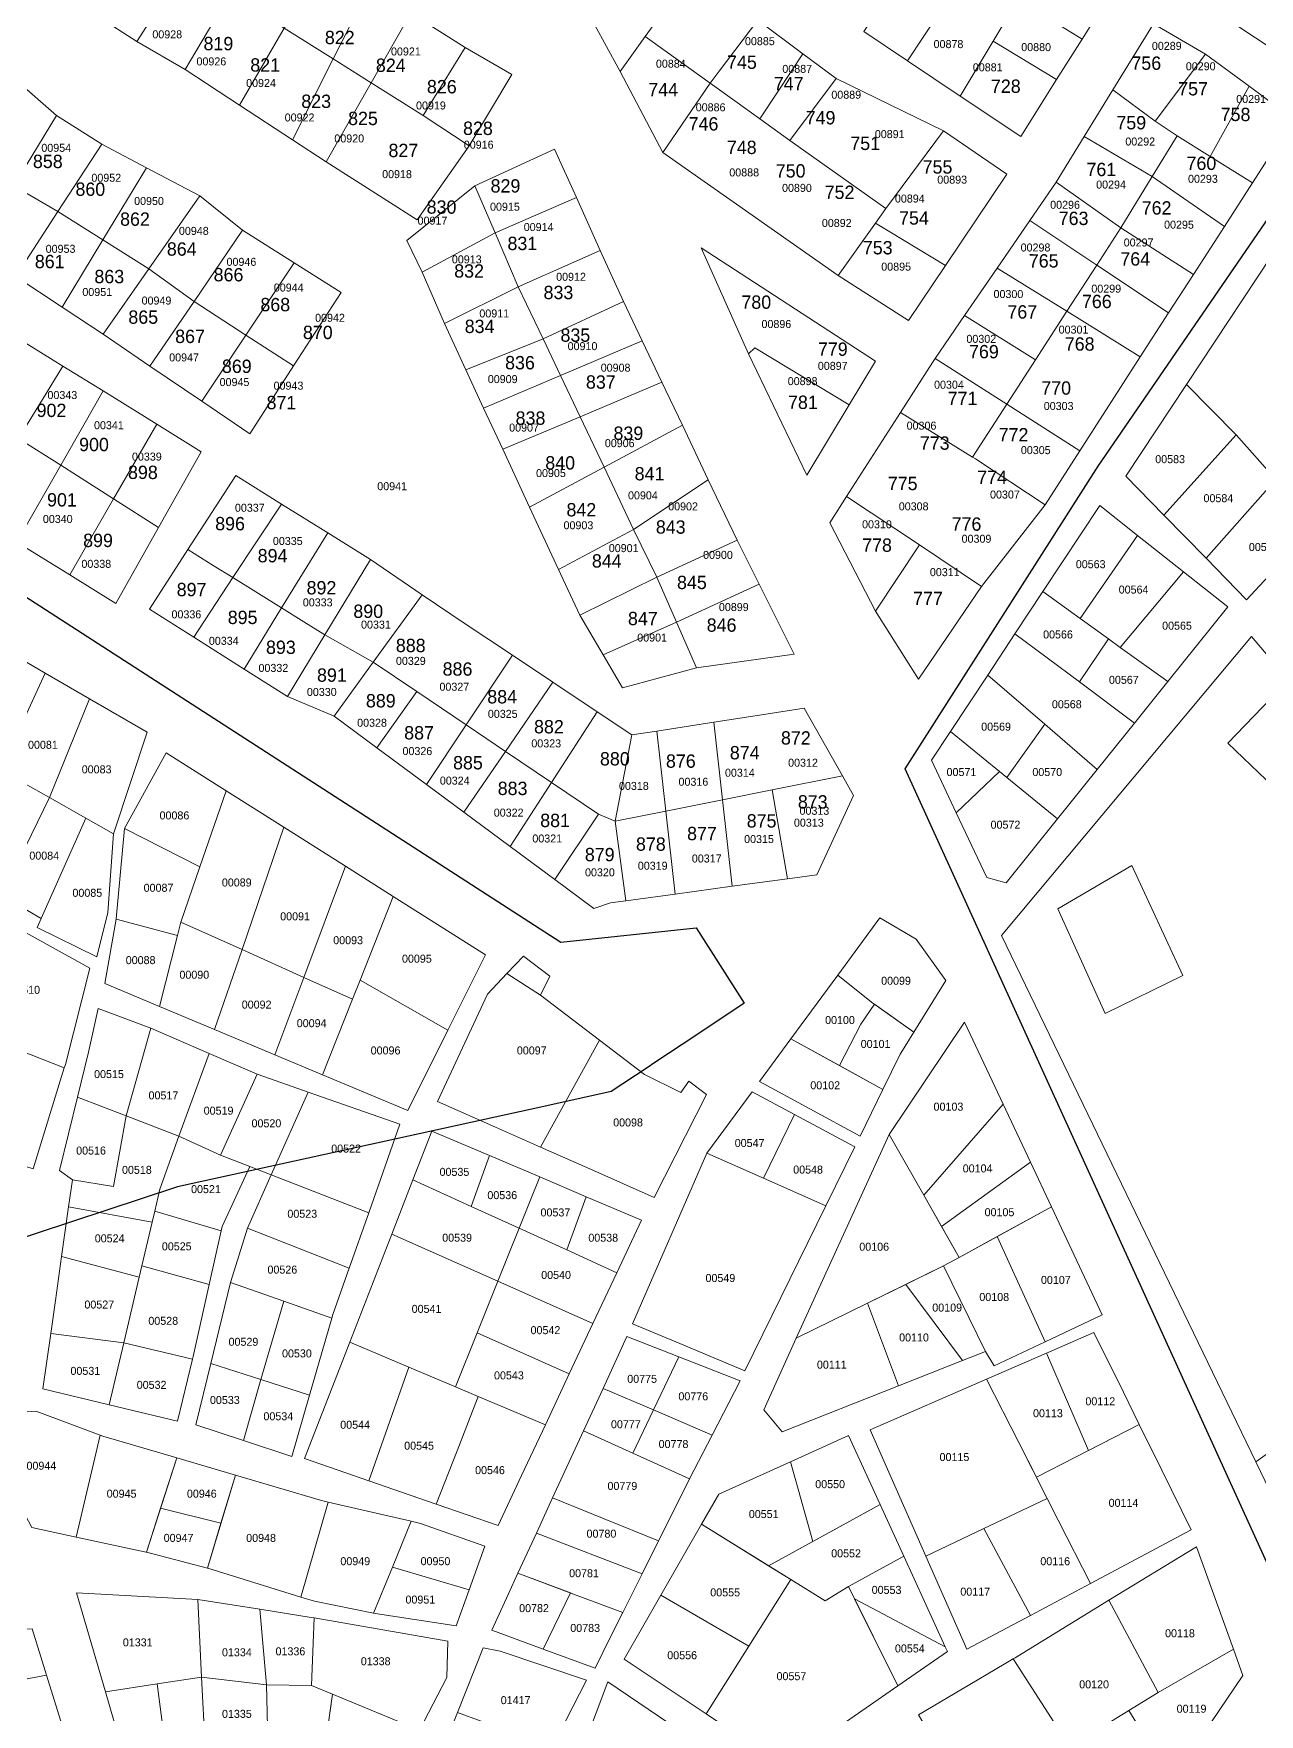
# Model space of a CAD drawing. Header units: metres. Extents: x 245225 to 248406, y 1633796 to 1637634.
# Drawn here: x 245712.9 to 245942.6, y 1635006.4 to 1635321.5 of the extents above; entities that cross this region are included whole.
import ezdxf
from ezdxf.enums import TextEntityAlignment as Align

# ---------------------------------------------------------------- set-up
doc = ezdxf.new("R2010")
doc.units = ezdxf.units.M
doc.header["$MEASUREMENT"] = 0
for name, color, linetype in [('historique_numero_parcelle', 7, 'Continuous'), ('limites_sections', 7, 'Continuous'), ('numero_lot', 7, 'Continuous')]:
    doc.layers.add(name, color=color, linetype=linetype)
doc.layers.add('LIMITES_PARCELLES', color=7, linetype='Continuous', lineweight=0, true_color=0xffffff)
doc.styles.add('Style-FANCY', font='FANCY.shx')
doc.styles.add('Style-WORKING', font='WORKING.shx')

msp = doc.modelspace()

# ---------------------------------------------------------------- linework, layer by layer
at = {"layer": 'limites_parcelles', "flags": 128}
for points in [[(245836.296, 1635333.14), (245827.472, 1635320.931), (245822.816, 1635314.37), (245815.513, 1635327.81), (245825.673, 1635341.04), (245836.296, 1635333.14)], [(245947.965, 1635335.437), (245953.943, 1635331.62), (245945.159, 1635318.497), (245935.211, 1635325.059), (245943.995, 1635337.97), (245947.965, 1635335.437)], [(245848.605, 1635323.986), (245841.352, 1635314.436), (245839.642, 1635312.184), (245831.21, 1635318.244), (245827.472, 1635320.931), (245836.296, 1635333.14), (245848.605, 1635323.986)], [(245894.908, 1635323.844), (245892.663, 1635320.079), (245886.522, 1635309.779), (245876.648, 1635316.385), (245885.787, 1635330.35), (245894.908, 1635323.844)], [(245909.341, 1635320.439), (245904.574, 1635312.872), (245892.663, 1635320.079), (245894.908, 1635323.844), (245897.512, 1635327.79), (245909.341, 1635320.439)], [(245857.045, 1635317.71), (245852.379, 1635310.676), (245848.944, 1635305.498), (245844.26, 1635308.865), (245839.642, 1635312.184), (245841.352, 1635314.436), (245848.605, 1635323.986), (245857.045, 1635317.71)], [(245839.642, 1635312.184), (245830.784, 1635299.227), (245822.816, 1635314.37), (245827.472, 1635320.931), (245831.21, 1635318.244), (245839.642, 1635312.184)], [(245863.244, 1635313.1), (245854.566, 1635301.458), (245848.944, 1635305.498), (245852.379, 1635310.676), (245857.045, 1635317.71), (245863.244, 1635313.1)], [(245940.645, 1635311.616), (245933.355, 1635298.48), (245927.187, 1635302.36), (245923.04, 1635305.056), (245932.459, 1635317.65), (245940.645, 1635311.616)], [(245785.906, 1635306.167), (245794.479, 1635300.452), (245784.742, 1635286.588), (245767.703, 1635297.489), (245776.143, 1635312.286), (245785.906, 1635306.167)], [(245848.944, 1635305.498), (245854.566, 1635301.458), (245872.577, 1635288.707), (245870.627, 1635285.962), (245863.667, 1635276.164), (245830.784, 1635299.227), (245839.642, 1635312.184), (245844.26, 1635308.865), (245848.944, 1635305.498)], [(245922.492, 1635294.706), (245909.722, 1635302.216), (245915.08, 1635310.975), (245923.04, 1635305.056), (245927.187, 1635302.36), (245922.492, 1635294.706)], [(245883.726, 1635278.029), (245870.627, 1635285.962), (245872.577, 1635288.707), (245883.397, 1635303.291), (245895.226, 1635295.163), (245883.726, 1635278.029)], [(245933.355, 1635298.48), (245941.258, 1635293.509), (245936.013, 1635285.368), (245922.492, 1635294.706), (245927.187, 1635302.36), (245933.355, 1635298.48)], [(245814.584, 1635290.775), (245809.874, 1635288.733), (245799.373, 1635284.181), (245795.563, 1635292.965), (245810.486, 1635299.844), (245814.584, 1635290.775)], [(245819.062, 1635280.864), (245814.111, 1635278.657), (245803.713, 1635274.021), (245799.373, 1635284.181), (245809.874, 1635288.733), (245814.584, 1635290.775), (245819.062, 1635280.864)], [(245865.692, 1635251.898), (245848.024, 1635262.567), (245846.84, 1635261.453), (245837.95, 1635281.368), (245870.63, 1635260.095), (245865.692, 1635251.898)], [(245965.791, 1635271.233), (245968.861, 1635267.529), (245958.383, 1635244.246), (245953.197, 1635229.429), (245945.665, 1635237.909), (245938.234, 1635246.276), (245928.891, 1635255.696), (245947.334, 1635283.564), (245965.791, 1635271.233)], [(245823.398, 1635271.269), (245808.369, 1635264.284), (245803.713, 1635274.021), (245814.111, 1635278.657), (245819.062, 1635280.864), (245823.398, 1635271.269)], [(245920.261, 1635260.917), (245908.91, 1635243.297), (245895.23, 1635252.036), (245900.61, 1635260.361), (245906.48, 1635269.443), (245920.261, 1635260.917)], [(245718.37, 1635259.16), (245714.544, 1635252.912), (245710.077, 1635245.615), (245700.409, 1635251.767), (245704.6, 1635258.998), (245708.303, 1635265.386), (245718.37, 1635259.16)], [(245725.896, 1635254.506), (245722.291, 1635248.171), (245717.976, 1635240.588), (245710.077, 1635245.615), (245714.544, 1635252.912), (245718.37, 1635259.16), (245725.896, 1635254.506)], [(245895.23, 1635252.036), (245888.82, 1635242.116), (245875.308, 1635250.45), (245881.341, 1635259.865), (245881.839, 1635260.592), (245895.23, 1635252.036)], [(245735.961, 1635248.281), (245732.347, 1635242.016), (245727.887, 1635234.282), (245717.976, 1635240.588), (245722.291, 1635248.171), (245725.896, 1635254.506), (245735.961, 1635248.281)], [(245888.82, 1635242.116), (245889.385, 1635241.768), (245902.402, 1635233.195), (245890.474, 1635217.868), (245878.885, 1635225.647), (245865.212, 1635234.697), (245875.308, 1635250.45), (245888.82, 1635242.116)], [(245908.91, 1635243.297), (245902.402, 1635233.195), (245889.385, 1635241.768), (245888.82, 1635242.116), (245895.23, 1635252.036), (245908.91, 1635243.297)], [(245744.305, 1635243.122), (245736.312, 1635228.92), (245727.887, 1635234.282), (245732.347, 1635242.016), (245735.961, 1635248.281), (245744.305, 1635243.122)], [(245717.976, 1635240.588), (245713.986, 1635233.577), (245709.755, 1635226.142), (245701.34, 1635231.344), (245705.912, 1635238.813), (245710.077, 1635245.615), (245717.976, 1635240.588)], [(245727.887, 1635234.282), (245723.807, 1635227.208), (245719.661, 1635220.018), (245709.755, 1635226.142), (245713.986, 1635233.577), (245717.976, 1635240.588), (245727.887, 1635234.282)], [(245759.329, 1635233.321), (245750.247, 1635219.516), (245746.554, 1635221.81), (245741.8, 1635224.764), (245750.774, 1635238.664), (245759.329, 1635233.321)], [(245736.312, 1635228.92), (245728.297, 1635214.679), (245719.661, 1635220.018), (245723.807, 1635227.208), (245727.887, 1635234.282), (245736.312, 1635228.92)], [(245776.002, 1635222.907), (245767.47, 1635208.814), (245763.54, 1635211.256), (245759.366, 1635213.85), (245767.992, 1635227.91), (245776.002, 1635222.907)], [(245750.247, 1635219.516), (245742.889, 1635208.332), (245734.581, 1635213.582), (245741.8, 1635224.764), (245746.554, 1635221.81), (245750.247, 1635219.516)], [(245928.353, 1635220.606), (245916.505, 1635206.437), (245914.299, 1635208.029), (245909.009, 1635211.849), (245919.715, 1635227.444), (245928.353, 1635220.606)], [(245802.608, 1635204.982), (245793.94, 1635191.9), (245784.681, 1635198.147), (245776.516, 1635203.655), (245785.699, 1635216.28), (245793.773, 1635210.885), (245802.608, 1635204.982)], [(245914.299, 1635208.029), (245908.835, 1635199.967), (245896.767, 1635208.969), (245902.009, 1635216.903), (245909.009, 1635211.849), (245914.299, 1635208.029)], [(245767.47, 1635208.814), (245760.457, 1635197.23), (245752.323, 1635202.371), (245759.366, 1635213.85), (245763.54, 1635211.256), (245767.47, 1635208.814)], [(245908.835, 1635199.967), (245919.156, 1635192.269), (245912.17, 1635183.577), (245902.35, 1635192.051), (245891.674, 1635201.263), (245896.767, 1635208.969), (245908.835, 1635199.967)], [(245999.105, 1635120.883), (245990.78, 1635113.322), (245972.921, 1635104.062), (245954.797, 1635092.42), (245965.777, 1635070.856), (245956.715, 1635064.369), (245949.139, 1635058.946), (245941.902, 1635053.765), (245894.268, 1635152.455), (245941.099, 1635208.494), (245947.999, 1635200.327), (245936.673, 1635188.464), (245945.272, 1635180.262), (245955.765, 1635191.136), (245969.785, 1635174.543), (245958.369, 1635165.313), (245969.084, 1635153.407), (245974.508, 1635148.247), (245975.038, 1635149.306), (245978.345, 1635145.866), (245987.837, 1635134.444), (245999.105, 1635120.883)], [(245908.835, 1635199.967), (245914.299, 1635208.029), (245916.505, 1635206.437), (245925.388, 1635200.024), (245919.156, 1635192.269), (245908.835, 1635199.967)], [(245723.36, 1635196.823), (245715.842, 1635178.289), (245708.043, 1635182.71), (245706.763, 1635183.489), (245715.054, 1635201.643), (245723.36, 1635196.823)], [(245902.35, 1635192.051), (245895.274, 1635182.048), (245893.85, 1635183.207), (245884.679, 1635190.675), (245891.674, 1635201.263), (245902.35, 1635192.051)], [(245727.834, 1635171.492), (245722.697, 1635174.404), (245715.842, 1635178.289), (245723.36, 1635196.823), (245734.184, 1635190.542), (245727.834, 1635171.492)], [(245824.983, 1635190.033), (245821.888, 1635173.865), (245818.713, 1635175.188), (245809.922, 1635181.119), (245818.462, 1635194.39), (245824.983, 1635190.033)], [(245851.296, 1635179.746), (245841.963, 1635177.88), (245840.326, 1635192.422), (245848.874, 1635193.754), (245857.262, 1635195.06), (245864.425, 1635182.372), (245851.296, 1635179.746)], [(245715.842, 1635178.289), (245706.95, 1635159.93), (245698.624, 1635164.824), (245698.316, 1635164.996), (245706.763, 1635183.489), (245708.043, 1635182.71), (245715.842, 1635178.289)], [(245854.176, 1635163.09), (245851.296, 1635179.746), (245864.425, 1635182.372), (245866.523, 1635178.656), (245859.643, 1635163.839), (245854.176, 1635163.09)], [(245895.274, 1635182.048), (245904.744, 1635174.336), (245895.095, 1635162.33), (245891.496, 1635163.283), (245885.781, 1635175.414), (245893.85, 1635183.207), (245895.274, 1635182.048)], [(245759.782, 1635172.737), (245751.959, 1635149.788), (245740.478, 1635154.954), (245744.054, 1635165.309), (245748.98, 1635179.571), (245759.782, 1635172.737)], [(245714.287, 1635155.617), (245722.697, 1635174.404), (245727.834, 1635171.492), (245726.775, 1635156.781), (245724.765, 1635148.42), (245713.546, 1635153.924), (245714.287, 1635155.617)], [(245821.888, 1635173.865), (245823.855, 1635158.936), (245821.014, 1635158.547), (245817.839, 1635157.489), (245810.529, 1635162.912), (245818.713, 1635175.188), (245821.888, 1635173.865)], [(245744.054, 1635165.309), (245740.478, 1635154.954), (245739.841, 1635152.435), (245728.332, 1635155.496), (245728.349, 1635155.594), (245729.936, 1635172.527), (245744.054, 1635165.309)], [(245780.269, 1635159.774), (245774.047, 1635144.067), (245772.629, 1635140.488), (245763.537, 1635144.579), (245771.315, 1635165.44), (245780.269, 1635159.774)], [(245718.625, 1635127.604), (245703.812, 1635133.451), (245700.021, 1635134.948), (245700.634, 1635136.626), (245707.419, 1635155.189), (245723.436, 1635146.298), (245718.833, 1635128.28), (245718.625, 1635127.604)], [(245877.813, 1635134.33), (245869.879, 1635139.974), (245863.567, 1635145.03), (245871.436, 1635155.753), (245878.262, 1635151.784), (245883.818, 1635144.005), (245877.813, 1635134.33)], [(245751.959, 1635149.788), (245746.795, 1635134.795), (245736.473, 1635139.126), (245739.841, 1635152.435), (245740.478, 1635154.954), (245751.959, 1635149.788)], [(245790.495, 1635134.699), (245782.985, 1635119.611), (245767.014, 1635126.312), (245772.629, 1635140.488), (245774.047, 1635144.067), (245790.495, 1635134.699)], [(245807.851, 1635141.286), (245818.944, 1635132.813), (245807.836, 1635112.783), (245799.465, 1635116.491), (245788.542, 1635121.33), (245797.934, 1635141.439), (245801.588, 1635145.307), (245807.851, 1635141.286)], [(245867.872, 1635135.813), (245863.917, 1635128.05), (245854.787, 1635133.064), (245863.567, 1635145.03), (245869.879, 1635139.974), (245870.443, 1635139.573), (245867.872, 1635135.813)], [(245875.246, 1635130.194), (245872.018, 1635123.601), (245863.917, 1635128.05), (245867.872, 1635135.813), (245870.443, 1635139.573), (245877.813, 1635134.33), (245875.375, 1635130.403), (245875.246, 1635130.194)], [(245734.831, 1635135.089), (245730.258, 1635118.627), (245721.132, 1635122.162), (245723.189, 1635130.591), (245724.969, 1635138.726), (245734.831, 1635135.089)], [(245697.379, 1635113.622), (245703.812, 1635133.451), (245718.625, 1635127.604), (245712.8, 1635108.674), (245702.884, 1635111.856), (245697.379, 1635113.622)], [(245827.367, 1635126.379), (245834.141, 1635122.992), (245835.63, 1635125.162), (245838.945, 1635122.653), (245829.155, 1635103.339), (245817.661, 1635108.431), (245807.836, 1635112.783), (245818.944, 1635132.813), (245827.367, 1635126.379)], [(245764.316, 1635123.092), (245757.391, 1635107.562), (245753.387, 1635109.115), (245747.926, 1635111.234), (245754.798, 1635126.419), (245754.939, 1635126.358), (245764.316, 1635123.092)], [(245730.258, 1635118.627), (245727.827, 1635105.388), (245720.147, 1635106.646), (245717.765, 1635108.366), (245721.132, 1635122.162), (245730.258, 1635118.627)], [(245720.147, 1635106.646), (245727.827, 1635105.388), (245730.258, 1635118.627), (245740.121, 1635114.806), (245736.549, 1635104.884), (245735.587, 1635100.783), (245735.102, 1635098.718), (245719.439, 1635101.602), (245720.147, 1635106.646)], [(245747.926, 1635111.234), (245753.387, 1635109.115), (245748.191, 1635097.872), (245748.016, 1635097.089), (245735.587, 1635100.783), (245736.549, 1635104.884), (245740.121, 1635114.806), (245747.926, 1635111.234)], [(245879.664, 1635103.74), (245886.293, 1635092.111), (245883.353, 1635090.502), (245869.169, 1635083.518), (245855.796, 1635076.934), (245873.182, 1635115.113), (245879.664, 1635103.74)], [(245861.324, 1635101.754), (245846.184, 1635070.827), (245833.955, 1635075.962), (245825.12, 1635079.671), (245839.051, 1635111.62), (245849.631, 1635106.934), (245861.324, 1635101.754)], [(245794.898, 1635101.654), (245803.874, 1635097.565), (245799.894, 1635087.633), (245779.996, 1635096.473), (245783.942, 1635106.645), (245794.898, 1635101.654)], [(245735.102, 1635098.718), (245733.178, 1635090.518), (245732.675, 1635088.374), (245718.133, 1635092.297), (245719.439, 1635101.602), (245735.102, 1635098.718)], [(245748.016, 1635097.089), (245745.771, 1635087.013), (245733.178, 1635090.518), (245735.102, 1635098.718), (245735.587, 1635100.783), (245748.016, 1635097.089)], [(245772.015, 1635090.055), (245768.962, 1635081.378), (245768.766, 1635080.699), (245759.802, 1635083.873), (245749.778, 1635087.421), (245752.953, 1635097.608), (245772.015, 1635090.055)], [(245799.894, 1635087.633), (245796.007, 1635077.933), (245791.953, 1635067.816), (245783.189, 1635071.536), (245772.141, 1635076.226), (245779.996, 1635096.473), (245799.894, 1635087.633)], [(245812.771, 1635093.512), (245822.149, 1635089.24), (245817.689, 1635079.728), (245799.894, 1635087.633), (245803.874, 1635097.565), (245812.771, 1635093.512)], [(245902.412, 1635076.277), (245892.892, 1635071.795), (245891.28, 1635074.473), (245883.353, 1635090.502), (245886.293, 1635092.111), (245893.426, 1635096.015), (245902.412, 1635076.277)], [(245732.675, 1635088.374), (245729.789, 1635076.07), (245716.084, 1635077.857), (245716.972, 1635084.024), (245718.133, 1635092.297), (245732.675, 1635088.374)], [(245745.771, 1635087.013), (245742.767, 1635073.531), (245742.652, 1635073.052), (245729.789, 1635076.07), (245732.675, 1635088.374), (245733.178, 1635090.518), (245745.771, 1635087.013)], [(245874.961, 1635068.013), (245853.179, 1635059.391), (245849.687, 1635063.519), (245855.796, 1635076.934), (245869.169, 1635083.518), (245874.961, 1635068.013)], [(245813.25, 1635070.259), (245808.773, 1635060.71), (245796.21, 1635066.017), (245791.953, 1635067.816), (245796.007, 1635077.933), (245813.25, 1635070.259)], [(245910.52, 1635055.895), (245902.668, 1635074.159), (245911.547, 1635078.027), (245917.078, 1635066.821), (245920.063, 1635060.773), (245910.52, 1635055.895)], [(245910.52, 1635055.895), (245900.791, 1635050.923), (245897.488, 1635057.422), (245891.463, 1635069.278), (245902.668, 1635074.159), (245910.52, 1635055.895)], [(245791.953, 1635067.816), (245796.21, 1635066.017), (245792.226, 1635055.826), (245788.323, 1635045.843), (245775.722, 1635050.212), (245783.189, 1635071.536), (245791.953, 1635067.816)], [(245897.488, 1635057.422), (245902.829, 1635046.914), (245890.957, 1635041.272), (245880.059, 1635036.093), (245869.637, 1635059.771), (245891.463, 1635069.278), (245897.488, 1635057.422)], [(245804.325, 1635051.221), (245799.919, 1635041.823), (245788.323, 1635045.843), (245792.226, 1635055.826), (245796.21, 1635066.017), (245808.773, 1635060.71), (245804.325, 1635051.221)], [(245725.377, 1635058.791), (245720.861, 1635039.662), (245712.527, 1635041.453), (245707.129, 1635051.771), (245704.907, 1635063.36), (245713.479, 1635063.201), (245725.377, 1635058.791)], [(245929.803, 1635041.038), (245910.922, 1635030.992), (245904.887, 1635042.866), (245902.829, 1635046.914), (245900.791, 1635050.923), (245920.063, 1635060.773), (245924.27, 1635052.249), (245929.803, 1635041.038)], [(245739.707, 1635054.529), (245734.015, 1635036.834), (245733.958, 1635036.849), (245720.861, 1635039.662), (245725.377, 1635058.791), (245725.845, 1635058.618), (245739.707, 1635054.529)], [(245825.183, 1635055.391), (245835.794, 1635050.571), (245835.516, 1635050.031), (245830.001, 1635038.972), (245819.816, 1635043.097), (245810.13, 1635047.019), (245815.92, 1635059.598), (245825.183, 1635055.391)], [(245957.242, 1635045.329), (245952.529, 1635037.678), (245949.513, 1635037.996), (245941.902, 1635053.765), (245949.139, 1635058.946), (245957.242, 1635045.329)], [(245768.092, 1635046.239), (245762.967, 1635028.441), (245745.547, 1635033.833), (245745.446, 1635033.859), (245750.723, 1635051.28), (245766.819, 1635046.533), (245768.092, 1635046.239)], [(245858.885, 1635038.833), (245850.605, 1635034.296), (245838.052, 1635042.122), (245841.257, 1635047.719), (245854.732, 1635053.797), (245858.885, 1635038.833)], [(245783.632, 1635042.653), (245780.108, 1635034.015), (245776.594, 1635025.402), (245765.549, 1635027.641), (245762.967, 1635028.441), (245768.092, 1635046.239), (245783.632, 1635042.653)], [(245826.923, 1635032.801), (245807.092, 1635040.418), (245810.13, 1635047.019), (245819.816, 1635043.097), (245830.001, 1635038.972), (245826.923, 1635032.801)], [(245850.605, 1635034.296), (245871.52, 1635045.756), (245875.93, 1635036.117), (245865.599, 1635030.389), (245861.233, 1635027.743), (245854.751, 1635031.712), (245850.605, 1635034.296)], [(245904.887, 1635042.866), (245910.922, 1635030.992), (245899.661, 1635025), (245890.957, 1635041.272), (245902.829, 1635046.914), (245904.887, 1635042.866)], [(245794.494, 1635029.765), (245780.108, 1635034.015), (245783.632, 1635042.653), (245785.393, 1635042.246), (245797.458, 1635037.96), (245794.494, 1635029.765)], [(245826.923, 1635032.801), (245823.293, 1635025.522), (245814.06, 1635029.001), (245803.644, 1635032.925), (245807.092, 1635040.418), (245826.923, 1635032.801)], [(245794.494, 1635029.765), (245792.061, 1635023.038), (245777.297, 1635025.26), (245776.594, 1635025.402), (245780.108, 1635034.015), (245794.494, 1635029.765)], [(245813.512, 1635029.208), (245808.352, 1635018.694), (245798.728, 1635022.244), (245801.793, 1635028.902), (245803.644, 1635032.925), (245813.512, 1635029.208)], [(245743.642, 1635027.959), (245744.328, 1635013.444), (245736.008, 1635012.159), (245726.351, 1635010.669), (245720.94, 1635029.229), (245743.642, 1635027.959)], [(245808.352, 1635018.694), (245813.512, 1635029.208), (245814.06, 1635029.001), (245823.293, 1635025.522), (245821.013, 1635020.95), (245818.096, 1635015.1), (245808.352, 1635018.694)], [(245865.599, 1635030.389), (245874.843, 1635011.782), (245862.953, 1635003.533), (245861.101, 1635004.46), (245853.296, 1634996.919), (245838.886, 1635006.525), (245846.901, 1635019.25), (245854.751, 1635031.712), (245861.233, 1635027.743), (245865.599, 1635030.389)], [(245756.499, 1635011.988), (245755.266, 1635026.137), (245764.914, 1635024.625), (245765.434, 1635024.535), (245764.965, 1635011.856), (245756.499, 1635011.988)], [(245923.612, 1635010.558), (245918.094, 1635007.162), (245907.049, 1635000.365), (245896.445, 1635016.867), (245896.783, 1635017.067), (245914.356, 1635027.824), (245923.612, 1635010.558)], [(245785.174, 1635003.514), (245768.89, 1635010.236), (245764.965, 1635011.856), (245765.434, 1635024.535), (245790.473, 1635020.18), (245790.314, 1635013.354), (245785.174, 1635003.514)], [(245810.041, 1635000.291), (245792.302, 1635006.813), (245797.141, 1635018.91), (245800.316, 1635018.275), (245816.508, 1635012.877), (245810.041, 1635000.291)], [(245907.049, 1635000.365), (245898.847, 1634995.318), (245889.322, 1634988.492), (245884.776, 1634996.123), (245878.676, 1635006.36), (245888.341, 1635012.075), (245896.445, 1635016.867), (245907.049, 1635000.365)], [(245926.19, 1634994.062), (245918.094, 1635007.162), (245923.612, 1635010.558), (245937.702, 1635018.667), (245939.487, 1635013.733), (245926.19, 1634994.062)], [(245718.541, 1635003.371), (245699.415, 1634999.639), (245695.69, 1634998.912), (245694.758, 1635009.902), (245715.307, 1635013.808), (245718.541, 1635003.371)], [(245756.499, 1635011.988), (245756.763, 1635001.537), (245745.101, 1635000.435), (245745.045, 1635000.43), (245744.328, 1635013.444), (245756.499, 1635011.988)], [(245768.89, 1635010.236), (245766.865, 1634996.117), (245760.203, 1634997.966), (245757.028, 1634999.553), (245756.763, 1635001.537), (245756.499, 1635011.988), (245764.965, 1635011.856), (245768.89, 1635010.236)], [(245782.972, 1634997.614), (245767.801, 1635002.645), (245768.89, 1635010.236), (245785.174, 1635003.514), (245784.758, 1635002.717), (245782.972, 1634997.614)], [(245833.841, 1635003.475), (245826.657, 1634993.99), (245817.363, 1635000.122), (245816.093, 1635000.916), (245820.477, 1635012.56), (245833.841, 1635003.475)]]:
    msp.add_lwpolyline(points, close=True, dxfattribs=at)
at = {"layer": 'limites_parcelles'}
for points in [[(245740.497, 1635332.9), (245732.204, 1635320.032), (245725.065, 1635324.654), (245733.214, 1635337.565)], [(245775.71, 1635329.931), (245769.048, 1635316.744), (245759.828, 1635322.537), (245767.062, 1635334.991)], [(245885.787, 1635330.35), (245876.648, 1635316.385), (245868.43, 1635321.884), (245877.108, 1635335.219)], [(245909.341, 1635320.439), (245897.512, 1635327.79), (245902.912, 1635335.973), (245914.37, 1635328.423)], [(245749.667, 1635328.922), (245741.306, 1635314.74), (245732.204, 1635320.032), (245741.412, 1635334.319)], [(245759.828, 1635322.537), (245751.448, 1635308.112), (245741.306, 1635314.74), (245749.667, 1635328.922)], [(245769.048, 1635316.744), (245775.71, 1635329.931), (245783.581, 1635325.326), (245776.143, 1635312.286)], [(245785.906, 1635306.167), (245776.143, 1635312.286), (245783.581, 1635325.326), (245793.738, 1635318.868)], [(245769.048, 1635316.744), (245761.401, 1635301.608), (245751.448, 1635308.112), (245759.828, 1635322.537)], [(245932.459, 1635317.65), (245923.04, 1635305.056), (245915.08, 1635310.975), (245922.7, 1635323.357)], [(245904.574, 1635312.872), (245897.852, 1635302.199), (245886.522, 1635309.779), (245892.663, 1635320.079)], [(245761.401, 1635301.608), (245769.048, 1635316.744), (245776.143, 1635312.286), (245767.703, 1635297.489)], [(245794.479, 1635300.452), (245785.906, 1635306.167), (245793.738, 1635318.868), (245802.484, 1635313.804)], [(245709.166, 1635292.957), (245701.521, 1635298.896), (245709.591, 1635312.786), (245717.176, 1635306.141)], [(245883.397, 1635303.291), (245872.577, 1635288.707), (245854.566, 1635301.458), (245863.244, 1635313.1)], [(245941.258, 1635293.509), (245933.355, 1635298.48), (245940.645, 1635311.616), (245948.969, 1635305.48)], [(245717.447, 1635288.127), (245709.166, 1635292.957), (245717.176, 1635306.141), (245725.643, 1635300.744)], [(245725.864, 1635282.828), (245717.447, 1635288.127), (245725.643, 1635300.744), (245734.029, 1635296.345)], [(245922.492, 1635294.706), (245916.604, 1635285.109), (245904.464, 1635293.622), (245909.722, 1635302.216)], [(245734.45, 1635277.423), (245725.864, 1635282.828), (245734.029, 1635296.345), (245744.005, 1635291.113)], [(245936.013, 1635285.368), (245930.206, 1635276.354), (245916.604, 1635285.109), (245922.492, 1635294.706)], [(245717.447, 1635288.127), (245709.556, 1635275.978), (245701.936, 1635281.058), (245709.166, 1635292.957)], [(245742.95, 1635271.286), (245734.45, 1635277.423), (245744.005, 1635291.113), (245752.048, 1635284.657)], [(245799.373, 1635284.181), (245785.721, 1635276.772), (245782.799, 1635282.689), (245795.563, 1635292.965)], [(245916.604, 1635285.109), (245912.086, 1635278.118), (245899.557, 1635286.458), (245904.464, 1635293.622)], [(245725.864, 1635282.828), (245718.258, 1635270.233), (245709.556, 1635275.978), (245717.447, 1635288.127)], [(245761.699, 1635278.543), (245752.659, 1635264.997), (245742.95, 1635271.286), (245752.048, 1635284.657)], [(245883.726, 1635278.029), (245876.791, 1635267.697), (245863.667, 1635276.164), (245870.627, 1635285.962)], [(245912.086, 1635278.118), (245906.48, 1635269.443), (245893.432, 1635277.517), (245899.557, 1635286.458)], [(245930.206, 1635276.354), (245925.564, 1635269.148), (245912.086, 1635278.118), (245916.604, 1635285.109)], [(245734.45, 1635277.423), (245725.907, 1635265.183), (245718.258, 1635270.233), (245725.864, 1635282.828)], [(245803.713, 1635274.021), (245789.848, 1635267.141), (245785.721, 1635276.772), (245799.373, 1635284.181)], [(245752.659, 1635264.997), (245761.699, 1635278.543), (245770.522, 1635272.952), (245761.61, 1635259.199)], [(245925.564, 1635269.148), (245920.261, 1635260.917), (245906.48, 1635269.443), (245912.086, 1635278.118)], [(245742.95, 1635271.286), (245734.691, 1635259.151), (245725.907, 1635265.183), (245734.45, 1635277.423)], [(245906.48, 1635269.443), (245900.61, 1635260.361), (245887.344, 1635268.628), (245893.432, 1635277.517)], [(245808.369, 1635264.284), (245793.866, 1635258.49), (245789.848, 1635267.141), (245803.713, 1635274.021)], [(245752.659, 1635264.997), (245744.378, 1635252.589), (245734.691, 1635259.151), (245742.95, 1635271.286)], [(245826.912, 1635263.892), (245811.631, 1635257.407), (245808.369, 1635264.284), (245823.398, 1635271.269)], [(245900.61, 1635260.361), (245895.23, 1635252.036), (245881.839, 1635260.592), (245887.344, 1635268.628)], [(245744.378, 1635252.589), (245752.659, 1635264.997), (245761.61, 1635259.199), (245753.377, 1635246.494)], [(245811.631, 1635257.407), (245797.211, 1635251.288), (245793.866, 1635258.49), (245808.369, 1635264.284)], [(245830.604, 1635256.14), (245815.293, 1635249.686), (245811.631, 1635257.407), (245826.912, 1635263.892)], [(245865.692, 1635251.898), (245857.741, 1635238.699), (245846.84, 1635261.453), (245848.024, 1635262.567)], [(245815.293, 1635249.686), (245800.793, 1635243.574), (245797.211, 1635251.288), (245811.631, 1635257.407)], [(245834.446, 1635248.074), (245819.783, 1635240.221), (245815.293, 1635249.686), (245830.604, 1635256.14)], [(245938.234, 1635246.276), (245924.65, 1635231.246), (245917.531, 1635238.531), (245928.891, 1635255.696)], [(245819.783, 1635240.221), (245805.823, 1635232.744), (245800.793, 1635243.574), (245815.293, 1635249.686)], [(245839.304, 1635237.877), (245825.321, 1635228.543), (245819.783, 1635240.221), (245834.446, 1635248.074)], [(245945.665, 1635237.909), (245932.567, 1635223.143), (245924.65, 1635231.246), (245938.234, 1635246.276)], [(245805.823, 1635232.744), (245819.783, 1635240.221), (245825.321, 1635228.543), (245811.257, 1635221.043)], [(245825.321, 1635228.543), (245839.304, 1635237.877), (245844.708, 1635226.531), (245829.672, 1635219.614)], [(245953.197, 1635229.429), (245940.18, 1635215.353), (245932.567, 1635223.143), (245945.665, 1635237.909)], [(245878.885, 1635225.647), (245870.63, 1635213.264), (245862.058, 1635229.774), (245865.212, 1635234.697)], [(245767.992, 1635227.91), (245759.366, 1635213.85), (245750.247, 1635219.516), (245759.329, 1635233.321)], [(245919.715, 1635227.444), (245909.009, 1635211.849), (245902.009, 1635216.903), (245912.663, 1635233.027)], [(245829.672, 1635219.614), (245815.226, 1635212.47), (245811.257, 1635221.043), (245825.321, 1635228.543)], [(245848.82, 1635218.308), (245833.378, 1635211.166), (245829.672, 1635219.614), (245844.708, 1635226.531)], [(245890.474, 1635217.868), (245878.719, 1635200.5), (245870.63, 1635213.264), (245878.885, 1635225.647)], [(245776.516, 1635203.655), (245767.47, 1635208.814), (245776.002, 1635222.907), (245785.699, 1635216.28)], [(245759.366, 1635213.85), (245752.323, 1635202.371), (245742.889, 1635208.332), (245750.247, 1635219.516)], [(245833.378, 1635211.166), (245819.594, 1635205.045), (245815.226, 1635212.47), (245829.672, 1635219.614)], [(245833.378, 1635211.166), (245848.82, 1635218.308), (245855.39, 1635205.168), (245837.121, 1635202.631)], [(245925.388, 1635200.024), (245916.505, 1635206.437), (245928.353, 1635220.606), (245936.65, 1635214.037)], [(245776.516, 1635203.655), (245769.189, 1635193.579), (245760.457, 1635197.23), (245767.47, 1635208.814)], [(245819.594, 1635205.045), (245833.378, 1635211.166), (245837.121, 1635202.631), (245823.227, 1635198.869)], [(245699.09, 1635188.156), (245708.371, 1635205.522), (245715.054, 1635201.643), (245706.763, 1635183.489)], [(245784.681, 1635198.147), (245777.187, 1635187.646), (245769.189, 1635193.579), (245776.516, 1635203.655)], [(245810.159, 1635199.937), (245801.28, 1635186.948), (245793.94, 1635191.9), (245802.608, 1635204.982)], [(245818.462, 1635194.39), (245809.922, 1635181.119), (245801.28, 1635186.948), (245810.159, 1635199.937)], [(245955.765, 1635191.136), (245945.272, 1635180.262), (245936.673, 1635188.464), (245947.999, 1635200.327)], [(245793.94, 1635191.9), (245786.528, 1635180.716), (245777.187, 1635187.646), (245784.681, 1635198.147)], [(245801.28, 1635186.948), (245793.49, 1635175.552), (245786.528, 1635180.716), (245793.94, 1635191.9)], [(245831.371, 1635175.761), (245821.888, 1635173.865), (245824.983, 1635190.033), (245829.687, 1635190.765)], [(245841.963, 1635177.88), (245831.371, 1635175.761), (245829.687, 1635190.765), (245840.326, 1635192.422)], [(245893.85, 1635183.207), (245885.781, 1635175.414), (245881.125, 1635185.296), (245884.679, 1635190.675)], [(245895.274, 1635182.048), (245902.35, 1635192.051), (245912.17, 1635183.577), (245904.744, 1635174.336)], [(245748.98, 1635179.571), (245744.054, 1635165.309), (245729.936, 1635172.527), (245737.742, 1635186.683)], [(245809.922, 1635181.119), (245802.188, 1635169.1), (245793.49, 1635175.552), (245801.28, 1635186.948)], [(245818.713, 1635175.188), (245810.529, 1635162.912), (245802.188, 1635169.1), (245809.922, 1635181.119)], [(245722.697, 1635174.404), (245714.287, 1635155.617), (245706.95, 1635159.93), (245715.842, 1635178.289)], [(245843.788, 1635161.667), (245833.116, 1635160.205), (245831.371, 1635175.761), (245841.963, 1635177.88)], [(245854.176, 1635163.09), (245843.788, 1635161.667), (245841.963, 1635177.88), (245851.296, 1635179.746)], [(245833.116, 1635160.205), (245823.855, 1635158.936), (245821.888, 1635173.865), (245831.371, 1635175.761)], [(245771.315, 1635165.44), (245763.537, 1635144.579), (245751.959, 1635149.788), (245759.782, 1635172.737)], [(245928.206, 1635144.94), (245913.654, 1635137.796), (245904.809, 1635157.438), (245918.681, 1635165.577)], [(245928.206, 1635144.94), (245918.681, 1635165.577), (245904.809, 1635157.438), (245913.654, 1635137.796)], [(245790.495, 1635134.699), (245774.047, 1635144.067), (245780.269, 1635159.774), (245797.537, 1635148.847)], [(245739.841, 1635152.435), (245736.473, 1635139.126), (245726.232, 1635143.423), (245728.332, 1635155.496)], [(245763.537, 1635144.579), (245758.118, 1635130.045), (245746.795, 1635134.795), (245751.959, 1635149.788)], [(245807.851, 1635141.286), (245801.588, 1635145.307), (245804.681, 1635148.583), (245809.637, 1635144.832)], [(245772.629, 1635140.488), (245767.014, 1635126.312), (245758.118, 1635130.045), (245763.537, 1635144.579)], [(245730.258, 1635118.627), (245734.831, 1635135.089), (245745.801, 1635130.325), (245740.121, 1635114.806)], [(245894.546, 1635120.834), (245879.664, 1635103.74), (245873.182, 1635115.113), (245887.311, 1635136.226)], [(245754.798, 1635126.419), (245747.926, 1635111.234), (245740.121, 1635114.806), (245745.801, 1635130.325)], [(245867.738, 1635114.857), (245848.914, 1635125.062), (245854.787, 1635133.064), (245872.018, 1635123.601)], [(245775.679, 1635100.468), (245757.391, 1635107.562), (245764.316, 1635123.092), (245781.53, 1635117.097)], [(245855.485, 1635118.877), (245849.631, 1635106.934), (245839.051, 1635111.62), (245847.504, 1635123.14)], [(245899.664, 1635109.947), (245882.995, 1635097.897), (245879.664, 1635103.74), (245894.546, 1635120.834)], [(245866.759, 1635112.857), (245861.324, 1635101.754), (245849.631, 1635106.934), (245855.485, 1635118.877)], [(245798.295, 1635111.187), (245794.898, 1635101.654), (245783.942, 1635106.645), (245787.483, 1635115.774)], [(245807.729, 1635107.185), (245803.874, 1635097.565), (245794.898, 1635101.654), (245798.295, 1635111.187)], [(245882.995, 1635097.897), (245899.664, 1635109.947), (245903.595, 1635101.582), (245886.293, 1635092.111)], [(245775.679, 1635100.468), (245772.015, 1635090.055), (245752.953, 1635097.608), (245757.391, 1635107.562)], [(245816.454, 1635103.483), (245812.771, 1635093.512), (245803.874, 1635097.565), (245807.729, 1635107.185)], [(245822.149, 1635089.24), (245812.771, 1635093.512), (245816.454, 1635103.483), (245826.774, 1635099.105)], [(245902.412, 1635076.277), (245893.426, 1635096.015), (245903.595, 1635101.582), (245913.121, 1635081.319)], [(245886.916, 1635072.745), (245876.297, 1635087.028), (245883.353, 1635090.502), (245891.28, 1635074.473)], [(245759.802, 1635083.873), (245755.438, 1635069.228), (245746.092, 1635072.244), (245749.778, 1635087.421)], [(245817.689, 1635079.728), (245813.25, 1635070.259), (245796.007, 1635077.933), (245799.894, 1635087.633)], [(245886.916, 1635072.745), (245874.961, 1635068.013), (245869.169, 1635083.518), (245876.297, 1635087.028)], [(245768.766, 1635080.699), (245764.603, 1635066.271), (245755.438, 1635069.228), (245759.802, 1635083.873)], [(245729.789, 1635076.07), (245727.07, 1635064.482), (245714.59, 1635067.488), (245716.084, 1635077.857)], [(245833.785, 1635073.445), (245829.046, 1635063.499), (245819.579, 1635067.55), (245824.047, 1635077.258)], [(245742.652, 1635073.052), (245739.858, 1635061.402), (245727.07, 1635064.482), (245729.789, 1635076.07)], [(245783.189, 1635071.536), (245775.722, 1635050.212), (245763.671, 1635054.391), (245772.141, 1635076.226)], [(245840.027, 1635058.799), (245829.046, 1635063.499), (245833.785, 1635073.445), (245845.252, 1635068.954)], [(245755.438, 1635069.228), (245752.228, 1635057.786), (245743.298, 1635060.741), (245746.092, 1635072.244)], [(245752.228, 1635057.786), (245755.438, 1635069.228), (245764.603, 1635066.271), (245761.289, 1635054.788)], [(245829.046, 1635063.499), (245825.183, 1635055.391), (245815.92, 1635059.598), (245819.579, 1635067.55)], [(245840.027, 1635058.799), (245835.794, 1635050.571), (245825.183, 1635055.391), (245829.046, 1635063.499)], [(245858.885, 1635038.833), (245854.732, 1635053.797), (245865.599, 1635058.699), (245871.52, 1635045.756)], [(245747.995, 1635042.273), (245736.68, 1635045.12), (245739.707, 1635054.529), (245750.723, 1635051.28)], [(245747.995, 1635042.273), (245745.446, 1635033.859), (245734.015, 1635036.834), (245736.68, 1635045.12)], [(245854.751, 1635031.712), (245846.901, 1635019.25), (245830.411, 1635028.779), (245838.052, 1635042.122)], [(245899.661, 1635025), (245887.734, 1635018.654), (245880.059, 1635036.093), (245890.957, 1635041.272)], [(245883.711, 1635019.11), (245866.726, 1635028.12), (245865.599, 1635030.389), (245875.93, 1635036.117)], [(245937.702, 1635018.667), (245923.612, 1635010.558), (245914.356, 1635027.824), (245930.756, 1635037.863)], [(245755.266, 1635026.137), (245756.499, 1635011.988), (245744.328, 1635013.444), (245743.642, 1635027.959)], [(245846.901, 1635019.25), (245838.886, 1635006.525), (245823.53, 1635016.763), (245830.411, 1635028.779)], [(245883.711, 1635019.11), (245884.12, 1635018.218), (245874.843, 1635011.782), (245866.726, 1635028.12)], [(245715.307, 1635013.808), (245694.758, 1635009.902), (245693.722, 1635022.108), (245712.619, 1635022.484)], [(245745.045, 1635000.43), (245737.667, 1634999.733), (245736.008, 1635012.159), (245744.328, 1635013.444)], [(245737.667, 1634999.733), (245729.757, 1634998.985), (245726.351, 1635010.669), (245736.008, 1635012.159)], [(245926.19, 1634994.062), (245918.902, 1634983.278), (245907.049, 1635000.365), (245918.094, 1635007.162)], [(245810.041, 1635000.291), (245803.712, 1634987.974), (245787.56, 1634994.959), (245792.302, 1635006.813)]]:
    msp.add_3dface(points, dxfattribs=at)
at = {"layer": 'limites_sections', "flags": 128}
msp.add_lwpolyline([(246475.166, 1634954), (246278.712, 1634922.249), (246090.858, 1634842.213), (246079.613, 1634838.244), (246000.899, 1634791.942), (245962.083, 1634769.837), (246011.802, 1634851.075), (246003.757, 1634903.681), (245876.166, 1635183.709), (245912.36, 1635240.445), (245993.803, 1635359.213), (246015.039, 1635394.607), (246192.559, 1635664.461), (246208.147, 1635671.811), (246232.762, 1635710.906), (246254.482, 1635744.209), (246290.68, 1635810.814), (246301.781, 1635826.742), (246319.639, 1635860.527), (246346.185, 1635924.719)], dxfattribs=at)
msp.add_lwpolyline([(245739.8559, 1635105.3481), (245440.9057, 1635006.6276), (245433.771605, 1635004.518432), (245446.895, 1635117.771), (245422.716, 1635152.914), (245437.268, 1635274.622), (245420.07, 1635331.508), (245369.799, 1635381.779), (245338.384, 1635452.238), (245450.924, 1635384.215), (245811.683, 1635151.209), (245837.018023, 1635153.87566), (245846.0283, 1635139.7348), (245836.9689, 1635133.7145), (245829.3047, 1635128.6213), (245827.8612, 1635127.6621), (245821.098, 1635123.1677), (245808.4783, 1635120.3997), (245764.3632, 1635110.7235), (245739.8559, 1635105.3481)], close=True, dxfattribs=at)

# ---------------------------------------------------------------- texts
at = {"layer": 'historique_numero_parcelle', "style": 'Style-FANCY'}
for s, p in [('00928', (245737.92985, 1635321.35894)), ('00885', (245848.968187, 1635320.077542)), ('00878', (245884.315012, 1635319.527922)), ('00880', (245900.737754, 1635318.964)), ('00289', (245925.213354, 1635319.195484)), ('00926', (245746.196146, 1635316.280839)), ('00921', (245782.644458, 1635318.15126)), ('00884', (245832.288268, 1635315.861209)), ('00881', (245891.662875, 1635315.174521)), ('00290', (245931.576537, 1635315.369781)), ('00924', (245755.498689, 1635312.234512)), ('00887', (245855.968221, 1635314.887365)), ('00889', (245865.155044, 1635310.036139)), ('00291', (245941.022298, 1635309.237531)), ('00922', (245762.72694, 1635305.778641)), ('00919', (245787.33408, 1635308.021404)), ('00886', (245839.741535, 1635307.679814)), ('00891', (245873.299924, 1635302.657889)), ('00954', (245717.124531, 1635300.084088)), ('00920', (245772.029887, 1635301.847149)), ('00916', (245796.285138, 1635300.673716)), ('00292', (245920.243947, 1635301.268911)), ('00952', (245726.505745, 1635294.476248)), ('00918', (245780.981358, 1635295.157039)), ('00888', (245846.036373, 1635295.476246)), ('00893', (245885.007348, 1635294.121256)), ('00294', (245914.773159, 1635293.198686)), ('00293', (245931.98783, 1635294.275775)), ('00950', (245734.510712, 1635290.121752)), ('00890', (245855.916708, 1635292.578424)), ('00894', (245877.065999, 1635290.574747)), ('00915', (245801.201307, 1635289.048333)), ('00296', (245906.15852, 1635289.407404)), ('00948', (245742.906653, 1635284.516514)), ('00917', (245787.629236, 1635286.434665)), ('00914', (245807.515389, 1635285.238907)), ('00892', (245863.374555, 1635286.007186)), ('00295', (245927.500966, 1635285.678113)), ('00953', (245717.934968, 1635281.157003)), ('00298', (245900.622025, 1635281.404167)), ('00297', (245919.938248, 1635282.344567)), ('00946', (245751.827278, 1635278.7139)), ('00913', (245794.050492, 1635279.175819)), ('00895', (245874.507671, 1635277.816457)), ('00912', (245813.587004, 1635275.910699)), ('00951', (245724.814184, 1635273.059674)), ('00949', (245735.912478, 1635271.456629)), ('00944', (245760.685039, 1635273.896598)), ('00300', (245895.542858, 1635272.675871)), ('00299', (245913.874238, 1635273.685546)), ('00942', (245768.424108, 1635268.227549)), ('00911', (245799.201007, 1635269.044476)), ('00896', (245852.064772, 1635267.05925)), ('00301', (245907.746397, 1635266.011252)), ('00910', (245815.741994, 1635262.911688)), ('00302', (245890.465452, 1635264.277573)), ('00947', (245741.077884, 1635260.799674)), ('00908', (245821.940789, 1635258.872787)), ('00897', (245862.62269, 1635259.215851)), ('00945', (245750.527237, 1635256.177842)), ('00943', (245760.642693, 1635255.497483)), ('00909', (245800.7818, 1635256.736639)), ('00898', (245856.983066, 1635256.353865)), ('00304', (245884.401451, 1635255.682716)), ('00343', (245718.26953, 1635253.743321)), ('00303', (245904.954432, 1635251.693084)), ('00341', (245726.994392, 1635248.088737)), ('00907', (245804.784814, 1635247.643371)), ('00306', (245879.262855, 1635248.008397)), ('00906', (245822.712127, 1635244.726968)), ('00305', (245900.665327, 1635243.423965)), ('00339', (245734.108074, 1635242.207554)), ('00583', (245925.840802, 1635241.726088)), ('00941', (245780.070137, 1635236.657151)), ('00905', (245809.82315, 1635239.121715)), ('00904', (245827.058409, 1635234.94307)), ('00307', (245894.889087, 1635235.098281)), ('00584', (245934.887632, 1635234.410251)), ('00340', (245717.411897, 1635230.517239)), ('00337', (245753.399984, 1635232.618982)), ('00902', (245834.580796, 1635232.876531)), ('00308', (245877.786918, 1635232.879765)), ('00903', (245814.974568, 1635229.335794)), ('00310', (245870.910029, 1635229.516212)), ('00335', (245760.513626, 1635226.39254)), ('00901', (245823.450601, 1635225.054788)), ('00900', (245841.119812, 1635223.781408)), ('00309', (245889.560928, 1635226.807562)), ('00585', (245943.38617, 1635225.265454)), ('00338', (245724.634633, 1635222.106375)), ('00311', (245883.615256, 1635220.550429)), ('00563', (245910.957458, 1635222.035644)), ('00333', (245766.121059, 1635214.880561)), ('00564', (245918.999085, 1635217.28035)), ('00336', (245741.512816, 1635212.638377)), ('00899', (245844.086235, 1635214.000532)), ('00331', (245777.032368, 1635210.715932)), ('00901', (245828.782896, 1635208.28643)), ('00566', (245904.834856, 1635208.867137)), ('00565', (245927.132095, 1635210.5132)), ('00334', (245748.514241, 1635207.677361)), ('00332', (245757.81467, 1635202.595708)), ('00329', (245783.569788, 1635203.916242)), ('00327', (245791.721616, 1635199.068406)), ('00567', (245917.171443, 1635200.362476)), ('00330', (245766.886292, 1635198.090749)), ('00568', (245906.479734, 1635195.790078)), ('00328', (245776.29999, 1635192.318997)), ('00325', (245800.791908, 1635193.987448)), ('00569', (245893.229325, 1635191.583471)), ('00081', (245714.632117, 1635188.187456)), ('00326', (245784.795752, 1635187.009366)), ('00323', (245808.94114, 1635188.448616)), ('00083', (245724.693681, 1635183.584311)), ('00314', (245845.223296, 1635182.949564)), ('00312', (245857.052802, 1635184.827091)), ('00571', (245886.742826, 1635183.07881)), ('00570', (245902.824449, 1635183.07881)), ('00324', (245791.795852, 1635181.474351)), ('00318', (245825.363671, 1635180.476251)), ('00316', (245836.5165, 1635181.255501)), ('00086', (245739.273633, 1635174.945638)), ('00322', (245801.899155, 1635175.470842)), ('00313', (245858.142854, 1635173.588544)), ('00313', (245859.189103, 1635175.817421)), ('00321', (245809.13088, 1635170.624708)), ('00315', (245848.807749, 1635170.522091)), ('00572', (245894.993327, 1635173.208962)), ('00084', (245714.88055, 1635167.411098)), ('00320', (245819.002354, 1635164.27732)), ('00319', (245828.892143, 1635165.519064)), ('00317', (245839.012303, 1635166.8757)), ('00087', (245736.292429, 1635161.385022)), ('00089', (245750.950016, 1635162.380296)), ('00085', (245722.954645, 1635160.444176)), ('00091', (245761.881099, 1635156.035421)), ('00093', (245771.818446, 1635151.556685)), ('00095', (245784.705944, 1635148.09655)), ('00088', (245732.938574, 1635147.824405)), ('00090', (245743.000138, 1635145.0874)), ('00510', (245711.307111, 1635142.256638)), ('00099', (245874.483669, 1635143.95994)), ('00092', (245754.676522, 1635139.48898)), ('00094', (245764.98652, 1635136.005519)), ('00100', (245863.982909, 1635136.593131)), ('00096', (245778.836698, 1635130.896961)), ('00097', (245806.226512, 1635130.896961)), ('00101', (245870.655128, 1635132.114395)), ('00515', (245727.009078, 1635126.462721)), ('00102', (245861.214648, 1635124.365472)), ('00517', (245737.215704, 1635122.473475)), ('00103', (245884.306226, 1635120.352993)), ('00519', (245747.5468, 1635119.606205)), ('00520', (245756.508716, 1635117.237591)), ('00098', (245824.269009, 1635117.398549)), ('00547', (245847.049731, 1635113.54637)), ('00516', (245723.64836, 1635112.12637)), ('00522', (245771.445241, 1635112.500362)), ('00518', (245732.236862, 1635108.511116)), ('00535', (245791.741801, 1635108.135177)), ('00548', (245858.003183, 1635108.559813)), ('00104', (245889.771768, 1635108.782926)), ('00521', (245745.181851, 1635104.895863)), ('00536', (245800.703716, 1635103.77194)), ('00523', (245763.230152, 1635100.283298)), ('00537', (245810.661399, 1635100.530678)), ('00105', (245893.870924, 1635100.57191)), ('00524', (245727.133549, 1635095.670733)), ('00539', (245792.239685, 1635095.793449)), ('00538', (245819.623315, 1635095.793449)), ('00525', (245739.705125, 1635094.174766)), ('00106', (245870.39394, 1635094.102625)), ('00526', (245759.496021, 1635089.811529)), ('00540', (245810.78587, 1635088.812269)), ('00549', (245841.573005, 1635088.239595)), ('00107', (245904.429355, 1635087.882159)), ('00527', (245725.196469, 1635083.266673)), ('00541', (245786.514017, 1635082.45441)), ('00109', (245884.065556, 1635082.695845)), ('00108', (245892.884952, 1635084.686395)), ('00528', (245737.176807, 1635080.212407)), ('00529', (245752.206685, 1635076.285493)), ('00542', (245808.794334, 1635078.465164)), ('00110', (245877.854714, 1635077.097426)), ('00530', (245762.226604, 1635074.103875)), ('00531', (245722.582577, 1635070.831447)), ('00543', (245801.948426, 1635069.988018)), ('00775', (245826.910636, 1635069.334715)), ('00111', (245862.451825, 1635071.996643)), ('00532', (245734.998563, 1635068.213505)), ('00533', (245748.721496, 1635065.3774)), ('00776', (245836.494906, 1635066.062287)), ('00112', (245912.759647, 1635065.130804)), ('00534', (245758.741415, 1635062.323134)), ('00544', (245773.13338, 1635060.731722)), ('00777', (245823.861095, 1635060.826402)), ('00113', (245902.946517, 1635062.891436)), ('00545', (245785.113718, 1635056.804808)), ('00778', (245832.791893, 1635057.117651)), ('00115', (245885.431942, 1635054.68042)), ('00944', (245714.343802, 1635053.049356)), ('00546', (245798.401002, 1635052.223409)), ('00945', (245729.37368, 1635047.813472)), ('00946', (245744.403559, 1635047.813472)), ('00779', (245823.207622, 1635049.263824)), ('00550', (245862.135525, 1635049.599136)), ('00114', (245917.107237, 1635046.096177)), ('00551', (245849.68842, 1635043.98926)), ('00947', (245740.047072, 1635039.523321)), ('00948', (245755.5126, 1635039.523321)), ('00780', (245819.286784, 1635040.319188)), ('00949', (245773.15637, 1635035.160084)), ('00950', (245788.186249, 1635035.160084)), ('00552', (245865.12283, 1635036.634089)), ('00116', (245904.312902, 1635035.148156)), ('00781', (245816.019419, 1635032.901684)), ('00555', (245842.4691, 1635029.310083)), ('00553', (245872.715563, 1635029.777573)), ('00117', (245889.324809, 1635029.445322)), ('00951', (245785.354533, 1635027.960743)), ('00782', (245806.652973, 1635026.356829)), ('00783', (245816.237244, 1635022.648077)), ('01331', (245732.395905, 1635019.93964)), ('00118', (245927.685632, 1635021.651966)), ('01334', (245750.974035, 1635018.078949)), ('01336', (245761.006226, 1635018.265018)), ('01338', (245776.983418, 1635016.404326)), ('00556', (245834.409599, 1635017.529343)), ('00554', (245877.07205, 1635018.807148)), ('00557', (245854.885086, 1635013.60243)), ('00120', (245911.599551, 1635012.072448)), ('01335', (245750.974035, 1635006.542659)), ('01417', (245803.203996, 1635009.108728)), ('00119', (245929.859427, 1635007.500405))]:
    msp.add_text(s, height=1.499994, dxfattribs=at).set_placement(p, align=Align.MIDDLE_CENTER)
at = {"layer": 'numero_lot', "linetype": 'Continuous', "style": 'Style-WORKING'}
for s, p in [('819', (245744.720757, 1635318.378171)), ('822', (245767.46046, 1635319.522666)), ('821', (245753.486522, 1635314.368919)), ('824', (245777.02246, 1635314.314573)), ('745', (245842.822974, 1635314.894637)), ('756', (245918.586772, 1635314.719692)), ('826', (245786.587223, 1635310.303477)), ('747', (245851.586738, 1635310.88439)), ('728', (245892.258708, 1635310.391474)), ('823', (245763.044839, 1635307.56583)), ('744', (245828.057037, 1635309.741718)), ('757', (245927.348693, 1635309.911448)), ('825', (245771.813445, 1635304.353574)), ('749', (245857.552979, 1635304.485596)), ('758', (245935.312614, 1635305.104046)), ('828', (245793.350218, 1635302.497839)), ('746', (245835.619273, 1635303.33924)), ('759', (245915.769981, 1635303.553167)), ('827', (245779.37861, 1635298.35309)), ('748', (245842.786119, 1635298.933679)), ('751', (245865.9159, 1635299.678273)), ('858', (245712.756684, 1635296.296919)), ('750', (245851.947958, 1635294.522512)), ('755', (245879.463727, 1635295.256978)), ('761', (245910.167724, 1635294.787079)), ('760', (245928.911438, 1635295.940802)), ('829', (245798.511317, 1635291.707893)), ('860', (245720.723681, 1635291.089509)), ('752', (245861.109721, 1635290.511346)), ('862', (245729.087754, 1635285.481181)), ('830', (245786.535131, 1635287.743537)), ('754', (245875.055625, 1635285.690131)), ('763', (245904.962545, 1635285.621074)), ('762', (245920.518113, 1635287.58116)), ('864', (245737.849825, 1635279.871933)), ('831', (245801.677421, 1635280.922554)), ('753', (245868.263745, 1635280.119799)), ('861', (245713.112361, 1635277.534048)), ('832', (245791.692466, 1635275.756596)), ('765', (245899.361134, 1635277.653987)), ('764', (245916.50901, 1635278.013392)), ('863', (245724.275879, 1635274.714263)), ('866', (245746.614741, 1635275.061682)), ('868', (245755.377812, 1635269.452432)), ('833', (245808.437203, 1635271.725921)), ('780', (245845.511119, 1635269.91431)), ('766', (245909.3126, 1635270.048988)), ('865', (245730.640348, 1635267.114547)), ('767', (245895.351031, 1635268.086221)), ('867', (245739.40803, 1635263.502292)), ('870', (245763.343809, 1635264.245024)), ('834', (245793.663495, 1635265.373017)), ('835', (245811.610759, 1635263.734571)), ('779', (245859.845812, 1635261.103186)), ('769', (245888.156813, 1635260.637813)), ('768', (245906.10418, 1635262.075375)), ('869', (245748.171102, 1635257.893042)), ('836', (245801.226805, 1635258.569535)), ('837', (245816.377468, 1635254.941541)), ('770', (245901.699114, 1635253.823525)), ('871', (245756.53241, 1635251.087717)), ('781', (245854.240791, 1635251.140102)), ('771', (245884.148554, 1635251.869045)), ('902', (245713.44693, 1635249.630201)), ('838', (245803.197834, 1635248.185956)), ('839', (245821.540331, 1635245.348594)), ('772', (245893.702864, 1635245.062965)), ('900', (245721.41016, 1635243.224796)), ('773', (245878.945218, 1635243.501037)), ('898', (245730.573152, 1635238.013624)), ('840', (245808.762462, 1635239.790084)), ('841', (245825.511809, 1635237.755404)), ('775', (245872.946727, 1635235.932868)), ('774', (245889.697446, 1635237.091193)), ('901', (245715.40321, 1635232.859639)), ('896', (245746.905987, 1635228.395885)), ('842', (245812.731173, 1635230.998897)), ('776', (245884.892187, 1635228.323265)), ('899', (245722.166678, 1635225.259001)), ('843', (245829.477753, 1635227.766219)), ('894', (245754.870139, 1635222.389479)), ('778', (245868.135019, 1635224.371948)), ('844', (245817.496037, 1635221.406869)), ('897', (245739.697432, 1635216.037497)), ('892', (245764.031288, 1635216.380309)), ('845', (245833.443777, 1635217.378034)), ('777', (245877.681958, 1635214.373877)), ('895', (245749.259422, 1635210.825404)), ('890', (245772.797126, 1635211.969057)), ('847', (245824.253132, 1635210.613238)), ('846', (245839.009329, 1635209.382161)), ('893', (245756.4265, 1635205.22084)), ('888', (245780.760356, 1635205.563652)), ('891', (245765.98849, 1635200.008746)), ('886', (245789.526194, 1635201.152399)), ('889', (245775.152405, 1635195.197573)), ('884', (245797.89119, 1635195.94407)), ('887', (245782.31856, 1635189.19301)), ('882', (245806.654261, 1635190.334821)), ('872', (245852.922529, 1635188.231978)), ('880', (245819.006401, 1635184.318283)), ('874', (245843.343103, 1635185.46009)), ('885', (245791.480632, 1635183.583839)), ('876', (245831.371447, 1635183.89073)), ('883', (245799.846549, 1635178.774509)), ('873', (245856.086867, 1635176.24864)), ('881', (245807.810701, 1635172.768103)), ('875', (245846.504598, 1635172.678756)), ('877', (245835.329098, 1635170.309555)), ('879', (245816.172931, 1635166.361777)), ('878', (245825.751514, 1635168.335665))]:
    msp.add_text(s, height=2.500002, rotation=359.8677, dxfattribs=at).set_placement(p)

doc.saveas('drawing.dxf')
